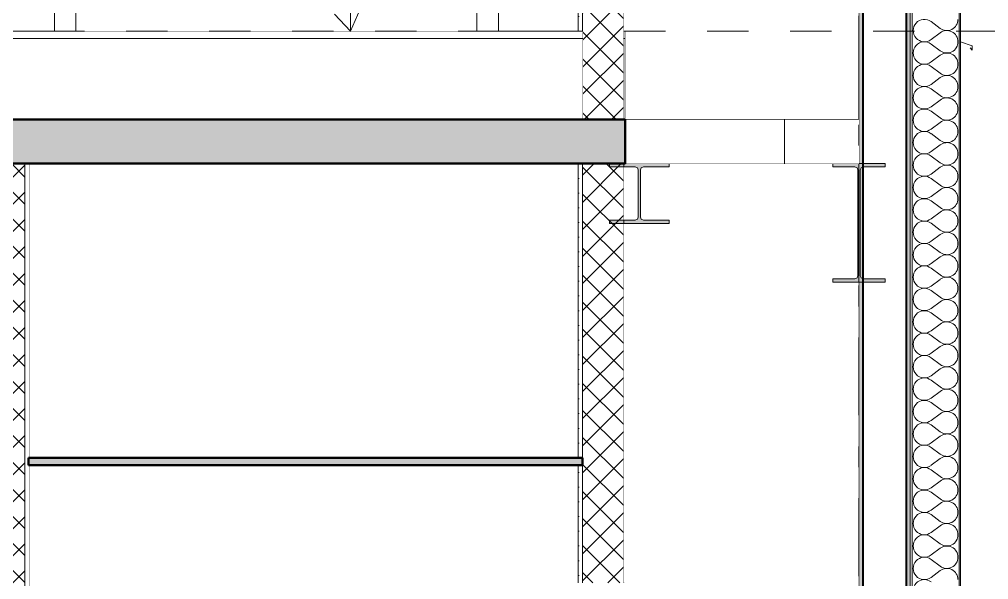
# Model space of a CAD drawing. Header units: millimetres. Extents: x -48147 to 1414029, y -496296 to 18123.
# Drawn here: x 1402847 to 1406143, y -480551 to -478646 of the extents above; entities that cross this region are included whole.
import ezdxf
from ezdxf.enums import TextEntityAlignment as Align

# ---------------------------------------------------------------- set-up
doc = ezdxf.new("R2010")
doc.units = ezdxf.units.MM
doc.header["$MEASUREMENT"] = 0
for name, pattern in [('Dashed', [2822.222233, 1411.111116, -1411.111116]), ('Double Dashed', [546.805537, 264.583325, -105.833328, 70.555556, -105.833328]), ('Wipeout_Contour', [1000, 0, -1000])]:
    doc.linetypes.add(name, pattern=pattern)
for name, color, linetype, lineweight, true_color in [('0_Pen_No__105', 7, 'Continuous', 15, 0xa6a6a6), ('A-230-M_FLOOR.IFC Import_Pen_No__109', 7, 'Continuous', 15, 0xa6a6a6), ('A-230-M_FLOOR.IFC Import_Pen_No__29', 7, 'Continuous', 50, 0x2a2a2a), ('New_A-15-MG_Structural_Grid_Phase_2_Pen_No__222', 7, 'Continuous', 13, 0x65af33), ('New_A-20-M_Ceiling_Pen_No__107', 7, 'Continuous', 15, 0xa6a6a6), ('New_A-20-M_Ceiling_Pen_No__29', 7, 'Continuous', 50, 0x2a2a2a), ('New_A-20-M_Floor_Slab_Pen_No__149', 7, 'Continuous', 0, 0x2a2a2a), ('New_A-25-M_Wall_Ext_Pen_No__107', 7, 'Continuous', 15, 0xa6a6a6), ('New_A-25-M_Wall_Int_Pen_No__107', 7, 'Continuous', 15, 0xa6a6a6), ('New_ArchiCAD Doors_Pen_No__63', 7, 'Continuous', 20, 0x606060), ('New_ArchiCAD Windows_Pen_No__63', 7, 'Continuous', 20, 0x606060)]:
    doc.layers.add(name, color=color, linetype=linetype, lineweight=lineweight, true_color=true_color)
for name, color, linetype in [('A-230-M_FLOOR.IFC Import', 7, 'Continuous'), ('A-25-M_Wall_Int', 7, 'Continuous'), ('New_A-15-MG_Structural_Grid_Phase_2', 7, 'Continuous'), ('New_A-20-M_Ceiling', 7, 'Continuous'), ('New_A-20-M_Floor_Slab', 7, 'Continuous'), ('New_A-25-M_Wall_Ext', 7, 'Continuous'), ('New_A-25-M_Wall_Int', 7, 'Continuous'), ('New_ArchiCAD Doors', 7, 'Continuous'), ('New_ArchiCAD Windows', 7, 'Continuous'), ('S-280-M_STRUCT_FRAME.IFC Import', 7, 'Continuous')]:
    doc.layers.add(name, color=color, linetype=linetype)
for name, color, linetype, lineweight in [('A-230-M_FLOOR.IFC Import_Pen_No__89', 8, 'Continuous', 20), ('A-25-M_Wall_Int_Pen_No__87', 8, 'Continuous', 20), ('New_A-20-M_Ceiling_Pen_No__89', 8, 'Continuous', 20), ('New_A-20-M_Floor_Slab_Pen_No__4', 7, 'Continuous', 20), ('New_A-25-M_Wall_Ext_Pen_No__1', 7, 'Continuous', 13), ('New_A-25-M_Wall_Int_Pen_No__1', 7, 'Continuous', 13), ('New_A-25-M_Wall_Int_Pen_No__87', 8, 'Continuous', 20), ('S-280-M_STRUCT_FRAME.IFC Import_Pen_No__1', 7, 'Continuous', 13), ('S-280-M_STRUCT_FRAME.IFC Import_Pen_No__160', 5, 'Continuous', 200)]:
    doc.layers.add(name, color=color, linetype=linetype, lineweight=lineweight)
doc.styles.add('GENERATED_STYLE_2', font='')
doc.styles.get('GENERATED_STYLE_2').set_extended_font_data('Swis721 BT')
pattern_1 = [(270, (1372879, -490836.73), (86.60254, 0), [0, -50]), (270, (1372922.3, -490861.73), (86.60254, 0), [0, -50])]
pattern_2 = [(45, (1372878.996, -490836.73), (-45.96194, 45.96194), []), (135, (1372878.996, -490836.73), (45.96194, 45.96194), [])]
pattern_3 = [(270, (1372879, -490836.73), (86.60254, 0), [0, -50]), (270, (1372922.3, -490861.73), (86.60254, 0), [0, -50])]

# ---------------------------------------------------------------- blocks, each defined once
blk = doc.blocks.new('*X22', base_point=(1372879, -490836.7))
at = {"layer": 'New_A-25-M_Wall_Ext_Pen_No__107', "linetype": 'Continuous'}
for p, q in [((1405947.7, -478653.9), (1405978.1, -478676.7)), ((1405947.7, -478714.8), (1405978.1, -478692)), ((1405947.7, -478730.1), (1405978.1, -478752.9)), ((1405947.7, -478791), (1405978.1, -478768.2)), ((1405947.7, -478806.3), (1405978.1, -478829.1)), ((1405947.7, -478867.2), (1405978.1, -478844.4)), ((1405947.7, -478882.4), (1405978.1, -478905.3)), ((1405947.7, -478943.4), (1405978.1, -478920.5)), ((1405947.7, -478958.6), (1405978.1, -478981.5)), ((1405947.7, -479019.6), (1405978.1, -478996.7)), ((1405947.7, -479034.8), (1405978.1, -479057.7)), ((1405947.7, -479095.8), (1405978.1, -479072.9)), ((1405947.7, -479111), (1405978.1, -479133.9)), ((1405947.7, -479172), (1405978.1, -479149.1)), ((1405947.7, -479187.2), (1405978.1, -479210.1)), ((1405947.7, -479248.2), (1405978.1, -479225.3)), ((1405947.7, -479263.4), (1405978.1, -479286.3)), ((1405947.7, -479324.4), (1405978.1, -479301.5)), ((1405947.7, -479339.6), (1405978.1, -479362.4)), ((1405947.7, -479400.5), (1405978.1, -479377.7)), ((1405947.7, -479415.8), (1405978.1, -479438.6)), ((1405947.7, -479476.7), (1405978.1, -479453.9)), ((1405947.7, -479492), (1405978.1, -479514.8)), ((1405947.7, -479552.9), (1405978.1, -479530.1)), ((1405947.7, -479568.2), (1405978.1, -479591)), ((1405947.7, -479629.1), (1405978.1, -479606.3)), ((1405947.7, -479644.4), (1405978.1, -479667.2)), ((1405947.7, -479705.3), (1405978.1, -479682.4)), ((1405947.7, -479720.5), (1405978.1, -479743.4)), ((1405947.7, -479781.5), (1405978.1, -479758.6)), ((1405947.7, -479796.7), (1405978.1, -479819.6)), ((1405947.7, -479857.7), (1405978.1, -479834.8)), ((1405947.7, -479872.9), (1405978.1, -479895.8)), ((1405947.7, -479933.9), (1405978.1, -479911)), ((1405947.7, -479949.1), (1405978.1, -479972)), ((1405947.7, -480010.1), (1405978.1, -479987.2)), ((1405947.7, -480025.3), (1405978.1, -480048.2)), ((1405947.7, -480086.3), (1405978.1, -480063.4)), ((1405947.7, -480101.5), (1405978.1, -480124.4)), ((1405947.7, -480162.4), (1405978.1, -480139.6)), ((1405947.7, -480177.7), (1405978.1, -480200.5)), ((1405947.7, -480238.6), (1405978.1, -480215.8)), ((1405947.7, -480253.9), (1405978.1, -480276.7)), ((1405947.7, -480314.8), (1405978.1, -480292)), ((1405947.7, -480330.1), (1405978.1, -480352.9)), ((1405947.7, -480391), (1405978.1, -480368.2)), ((1405947.7, -480406.3), (1405978.1, -480429.1)), ((1405947.7, -480467.2), (1405978.1, -480444.4)), ((1405947.7, -480482.4), (1405978.1, -480505.3)), ((1405947.7, -480543.4), (1405978.1, -480520.5))]:
    blk.add_line(p, q, dxfattribs=at)
for centre, start, end in [((1405924.8, -478684.4), 53.1301, 306.8699), ((1406001, -478646.3), 233.1301, 0), ((1406001, -478722.4), 0, 126.8699), ((1405924.8, -478760.5), 53.1301, 306.8699), ((1406001, -478722.4), 233.1301, 0), ((1406001, -478798.6), 0, 126.8699), ((1405924.8, -478836.7), 53.1301, 306.8699), ((1406001, -478798.6), 233.1301, 0), ((1406001, -478874.8), 0, 126.8699), ((1405924.8, -478912.9), 53.1301, 306.8699), ((1406001, -478874.8), 233.1301, 0), ((1406001, -478951), 0, 126.8699), ((1405924.8, -478989.1), 53.1301, 306.8699), ((1406001, -478951), 233.1301, 0), ((1406001, -479027.2), 0, 126.8699), ((1405924.8, -479065.3), 53.1301, 306.8699), ((1406001, -479027.2), 233.1301, 0), ((1406001, -479103.4), 0, 126.8699), ((1405924.8, -479141.5), 53.1301, 306.8699), ((1406001, -479103.4), 233.1301, 0), ((1406001, -479179.6), 0, 126.8699), ((1405924.8, -479217.7), 53.1301, 306.8699), ((1406001, -479179.6), 233.1301, 0), ((1406001, -479255.8), 0, 126.8699), ((1405924.8, -479293.9), 53.1301, 306.8699), ((1406001, -479255.8), 233.1301, 0), ((1406001, -479332), 0, 126.8699), ((1405924.8, -479370.1), 53.1301, 306.8699), ((1406001, -479332), 233.1301, 0), ((1406001, -479408.2), 0, 126.8699), ((1405924.8, -479446.3), 53.1301, 306.8699), ((1406001, -479408.2), 233.1301, 0), ((1406001, -479484.4), 0, 126.8699), ((1405924.8, -479522.4), 53.1301, 306.8699), ((1406001, -479484.4), 233.1301, 0), ((1406001, -479560.5), 0, 126.8699), ((1405924.8, -479598.6), 53.1301, 306.8699), ((1406001, -479560.5), 233.1301, 0), ((1406001, -479636.7), 0, 126.8699), ((1405924.8, -479674.8), 53.1301, 306.8699), ((1406001, -479636.7), 233.1301, 0), ((1406001, -479712.9), 0, 126.8699), ((1405924.8, -479751), 53.1301, 306.8699), ((1406001, -479712.9), 233.1301, 0), ((1406001, -479789.1), 0, 126.8699), ((1405924.8, -479827.2), 53.1301, 306.8699), ((1406001, -479789.1), 233.1301, 0), ((1406001, -479865.3), 0, 126.8699), ((1405924.8, -479903.4), 53.1301, 306.8699), ((1406001, -479865.3), 233.1301, 0), ((1406001, -479941.5), 0, 126.8699), ((1405924.8, -479979.6), 53.1301, 306.8699), ((1406001, -479941.5), 233.1301, 0), ((1406001, -480017.7), 0, 126.8699), ((1405924.8, -480055.8), 53.1301, 306.8699), ((1406001, -480017.7), 233.1301, 0), ((1406001, -480093.9), 0, 126.8699), ((1405924.8, -480132), 53.1301, 306.8699), ((1406001, -480093.9), 233.1301, 0), ((1406001, -480170.1), 0, 126.8699), ((1405924.8, -480208.2), 53.1301, 306.8699), ((1406001, -480170.1), 233.1301, 0), ((1406001, -480246.3), 0, 126.8699), ((1405924.8, -480284.4), 53.1301, 306.8699), ((1406001, -480246.3), 233.1301, 0), ((1406001, -480322.4), 0, 126.8699), ((1405924.8, -480360.5), 53.1301, 306.8699), ((1406001, -480322.4), 233.1301, 0), ((1406001, -480398.6), 0, 126.8699), ((1405924.8, -480436.7), 53.1301, 306.8699), ((1406001, -480398.6), 233.1301, 0), ((1406001, -480474.8), 0, 126.8699), ((1405924.8, -480512.9), 53.1301, 306.8699), ((1406001, -480474.8), 233.1301, 0), ((1406001, -480551), 0, 126.8699), ((1405924.8, -480589.1), 53.1301, 306.8699)]:
    blk.add_arc(centre, 38.1, start, end, dxfattribs=at)
blk = doc.blocks.new('Section Elem_2_2', base_point=(1372879, -490836.7))
at = {"color": 254, "linetype": 'Wipeout_Contour', "lineweight": 0, "ltscale": 5945721.859562462}
blk.add_wipeout([(1406047.4, -490836.7), (1406047.4, -473413.6), (1406042.9, -473413.6), (1406042.9, -490836.7)], dxfattribs=at).dxf.layer = 'New_A-25-M_Wall_Ext'
at = {"layer": 'New_A-25-M_Wall_Ext_Pen_No__107', "linetype": 'Continuous'}
h = blk.add_hatch(dxfattribs=at)
h.set_pattern_fill('Plaster_0002', color=256, style=0, pattern_type=2)
h.set_pattern_definition([(0, (1372879, -490836.73), (0, 86.60254), [0, -50]), (0, (1372904, -490793.43), (0, 86.60254), [0, -50])])
h.paths.add_polyline_path([(1406047.4, -490836.7), (1406047.4, -473413.6), (1406042.9, -473413.6), (1406042.9, -490836.7)])
at = {"color": 254, "linetype": 'Wipeout_Contour', "lineweight": 0, "ltscale": 5945410.652466604}
blk.add_wipeout([(1406042.9, -473413.6), (1405882.9, -473413.6), (1405882.9, -490836.7), (1406042.9, -490836.7)], dxfattribs=at).dxf.layer = 'New_A-25-M_Wall_Ext'
at = {"layer": 'New_A-25-M_Wall_Ext_Pen_No__1', "linetype": 'Continuous'}
for p, q in [((1406042.9, -473413.6), (1406042.9, -490836.7)), ((1406047.4, -473413.6), (1406047.4, -490836.7))]:
    blk.add_line(p, q, dxfattribs=at)
at = {"layer": 'New_A-25-M_Wall_Ext'}
blk.add_blockref('*X22', (1372879, -490836.7), dxfattribs=at)
at = {"color": 254, "linetype": 'Wipeout_Contour', "lineweight": 0, "ltscale": 5945096.607675294}
blk.add_wipeout([(1405882.9, -473413.6), (1405876.9, -473413.6), (1405876.9, -490836.7), (1405882.9, -490836.7)], dxfattribs=at).dxf.layer = 'New_A-25-M_Wall_Ext'
at = {"layer": 'New_A-25-M_Wall_Ext_Pen_No__107', "linetype": 'Continuous', "lineweight": 0, "true_color": 0x535353}
blk.add_hatch(color=251, dxfattribs=at).paths.add_polyline_path([(1405864.9, -473413.6), (1405861.9, -473413.6), (1405861.9, -490836.7), (1405864.9, -490836.7)])
at = {"layer": 'New_A-25-M_Wall_Ext_Pen_No__107', "linetype": 'Continuous'}
blk.add_hatch(color=256, dxfattribs=at).paths.add_polyline_path([(1405876.9, -473413.6), (1405864.9, -473413.6), (1405864.9, -490836.7), (1405876.9, -490836.7)])
at = {"layer": 'New_A-25-M_Wall_Ext_Pen_No__1', "linetype": 'Continuous'}
blk.add_line((1405882.9, -473413.6), (1405882.9, -490836.7), dxfattribs=at)
at = {"color": 254, "linetype": 'Wipeout_Contour', "lineweight": 0, "ltscale": 5944756.081160875}
blk.add_wipeout([(1405861.9, -473413.6), (1405717.9, -473413.6), (1405717.9, -490836.7), (1405861.9, -490836.7)], dxfattribs=at).dxf.layer = 'New_A-25-M_Wall_Ext'
at = {"layer": 'New_A-25-M_Wall_Ext_Pen_No__107', "linetype": 'Continuous'}
blk.add_hatch(color=256, dxfattribs=at).paths.add_polyline_path([(1405714.9, -473413.6), (1405702.4, -473413.6), (1405702.4, -490836.7), (1405714.9, -490836.7)])
at = {"layer": 'New_A-25-M_Wall_Ext_Pen_No__107', "linetype": 'Continuous', "lineweight": 0, "true_color": 0x535353}
blk.add_hatch(color=251, dxfattribs=at).paths.add_polyline_path([(1405717.9, -473413.6), (1405714.9, -473413.6), (1405714.9, -490836.7), (1405717.9, -490836.7)])
at = {"layer": 'New_A-25-M_Wall_Ext_Pen_No__1', "linetype": 'Continuous'}
for p, q in [((1405714.9, -473413.6), (1405714.9, -490836.7)), ((1405717.9, -473413.6), (1405717.9, -490836.7)), ((1405861.9, -473413.6), (1405861.9, -490836.7)), ((1405864.9, -473413.6), (1405864.9, -490836.7)), ((1405876.9, -473413.6), (1405876.9, -490836.7)), ((1405702.4, -474813.6), (1405702.4, -490836.7))]:
    blk.add_line(p, q, dxfattribs=at)
blk = doc.blocks.new('Section Elem_149_2', base_point=(1372879, -490836.7))
at = {"layer": 'New_ArchiCAD Windows_Pen_No__63', "linetype": 'Continuous'}
for p, q in [((1406047.4, -478722.7), (1406087.4, -478736.4)), ((1406087.4, -478750.4), (1406080.4, -478743.4)), ((1406087.4, -478736.4), (1406087.4, -478750.4))]:
    blk.add_line(p, q, dxfattribs=at)
blk = doc.blocks.new('Section Elem_156_2', base_point=(1372879, -490836.7))
at = {"color": 254, "linetype": 'Wipeout_Contour', "lineweight": 0, "ltscale": 19279952.74538807}
blk.add_wipeout([(1402711.3, -476111.7), (1402711.3, -478686.7), (1402966.3, -478686.7), (1402966.3, -476586.7), (1404476.3, -476586.7), (1404476.3, -478686.7), (1404747.6, -478686.7), (1404747.6, -478611.7), (1404731.6, -478611.7), (1404731.6, -476577.7), (1404731.6, -476511.7), (1404747.6, -476511.7), (1404747.6, -476111.7)], dxfattribs=at).dxf.layer = 'New_A-25-M_Wall_Int'
blk = doc.blocks.new('Section Elem_157_2', base_point=(1372879, -490836.7))
at = {"color": 254, "linetype": 'Wipeout_Contour', "lineweight": 0, "ltscale": 5936250.475007186}
blk.add_wipeout([(1404762.6, -478611.7), (1404747.6, -478611.7), (1404747.6, -478686.7), (1404762.6, -478686.7)], dxfattribs=at).dxf.layer = 'New_A-25-M_Wall_Int'
at = {"layer": 'New_A-25-M_Wall_Int_Pen_No__107', "linetype": 'Continuous'}
h = blk.add_hatch(dxfattribs=at)
h.set_pattern_fill('Plaster_0002', color=256, style=0, pattern_type=2)
h.set_pattern_definition(pattern_1)
h.paths.add_polyline_path([(1404762.6, -478611.7), (1404747.6, -478611.7), (1404747.6, -478686.7), (1404762.6, -478686.7)])
at = {"color": 254, "linetype": 'Wipeout_Contour', "lineweight": 0, "ltscale": 7420819.673679343}
blk.add_wipeout([(1404902.6, -478611.7), (1404762.6, -478611.7), (1404762.6, -478686.7), (1404762.6, -478986.7), (1404902.6, -478986.7)], dxfattribs=at).dxf.layer = 'New_A-25-M_Wall_Int'
at = {"layer": 'New_A-25-M_Wall_Int_Pen_No__107', "linetype": 'Continuous'}
h = blk.add_hatch(dxfattribs=at)
h.set_pattern_fill('Concrete_Block_0002', color=256, style=0, pattern_type=2)
h.set_pattern_definition(pattern_2)
h.paths.add_polyline_path([(1404902.6, -478611.7), (1404762.6, -478611.7), (1404762.6, -478686.7), (1404762.6, -478986.7), (1404902.6, -478986.7)])
at = {"layer": 'New_A-25-M_Wall_Int_Pen_No__1', "linetype": 'Continuous'}
for p, q in [((1404747.6, -478611.7), (1404747.6, -478686.7)), ((1404902.6, -478611.7), (1404902.6, -478686.7))]:
    blk.add_line(p, q, dxfattribs=at)
at = {"layer": 'New_A-25-M_Wall_Int_Pen_No__1', "linetype": 'Continuous', "flags": 128}
for points in [[(1404762.6, -478611.7), (1404762.6, -478686.7), (1404762.6, -478711.7), (1404762.6, -478986.7)], [(1404902.6, -478686.7), (1404902.6, -478711.7), (1404902.6, -478986.7)]]:
    blk.add_lwpolyline(points, dxfattribs=at)
blk = doc.blocks.new('Section Elem_164_2', base_point=(1372879, -490836.7))
at = {"color": 254, "linetype": 'Wipeout_Contour', "lineweight": 0, "ltscale": 11863182.35997873}
blk.add_wipeout([(1402866.3, -482736.7), (1402881.3, -482736.7), (1402881.3, -480161.7), (1402878.3, -480161.7), (1402878.3, -480136.7), (1402881.3, -480136.7), (1402881.3, -479136.7), (1402866.3, -479136.7)], dxfattribs=at).dxf.layer = 'New_A-25-M_Wall_Int'
at = {"layer": 'New_A-25-M_Wall_Int_Pen_No__107', "linetype": 'Continuous'}
h = blk.add_hatch(dxfattribs=at)
h.set_pattern_fill('Plaster_0002', color=256, style=0, pattern_type=2)
h.set_pattern_definition(pattern_1)
h.paths.add_polyline_path([(1402866.3, -482736.7), (1402881.3, -482736.7), (1402881.3, -480161.7), (1402878.3, -480161.7), (1402878.3, -480136.7), (1402881.3, -480136.7), (1402881.3, -479136.7), (1402866.3, -479136.7)])
at = {"color": 254, "linetype": 'Wipeout_Contour', "lineweight": 0, "ltscale": 11864043.42932498}
blk.add_wipeout([(1402866.3, -483036.7), (1402866.3, -482736.7), (1402866.3, -479136.7), (1402726.3, -479136.7), (1402726.3, -479711.7), (1402726.3, -479736.7), (1402726.3, -482736.7), (1402726.3, -483036.7)], dxfattribs=at).dxf.layer = 'New_A-25-M_Wall_Int'
at = {"layer": 'New_A-25-M_Wall_Int_Pen_No__107', "linetype": 'Continuous'}
h = blk.add_hatch(dxfattribs=at)
h.set_pattern_fill('Concrete_Block_0002', color=256, style=0, pattern_type=2)
h.set_pattern_definition(pattern_2)
h.paths.add_polyline_path([(1402866.3, -483036.7), (1402866.3, -482736.7), (1402866.3, -479136.7), (1402726.3, -479136.7), (1402726.3, -479711.7), (1402726.3, -479736.7), (1402726.3, -482736.7), (1402726.3, -483036.7)])
at = {"layer": 'New_A-25-M_Wall_Int_Pen_No__1', "linetype": 'Continuous'}
for p, q in [((1402881.3, -479136.7), (1402881.3, -480136.7)), ((1402881.3, -480161.7), (1402881.3, -482736.7))]:
    blk.add_line(p, q, dxfattribs=at)
at = {"layer": 'New_A-25-M_Wall_Int_Pen_No__1', "linetype": 'Continuous', "flags": 128}
blk.add_lwpolyline([(1402866.3, -479136.7), (1402866.3, -482736.7), (1402866.3, -482761.7), (1402866.3, -483036.7)], dxfattribs=at)
blk = doc.blocks.new('Section Elem_165_2', base_point=(1372879, -490836.7))
at = {"color": 254, "linetype": 'Wipeout_Contour', "lineweight": 0, "ltscale": 5933965.527750496}
blk.add_wipeout([(1402881.3, -479136.7), (1402881.3, -480136.7), (1404747.6, -480136.7), (1404747.6, -479136.7)], dxfattribs=at).dxf.layer = 'New_A-25-M_Wall_Int'
at = {"color": 254, "linetype": 'Wipeout_Contour', "lineweight": 0, "ltscale": 17812558.24027377}
blk.add_wipeout([(1402881.3, -482736.7), (1402952.7, -482736.7), (1402952.7, -480636.7), (1404462.7, -480636.7), (1404462.7, -482736.7), (1404747.6, -482736.7), (1404747.6, -482661.7), (1404731.6, -482661.7), (1404731.6, -480561.7), (1404747.6, -480561.7), (1404747.6, -480161.7), (1402881.3, -480161.7)], dxfattribs=at).dxf.layer = 'New_A-25-M_Wall_Int'
blk = doc.blocks.new('Section Elem_166_2', base_point=(1372879, -490836.7))
at = {"color": 254, "linetype": 'Wipeout_Contour', "lineweight": 0, "ltscale": 5937525.910023031}
blk.add_wipeout([(1404762.6, -479136.7), (1404747.6, -479136.7), (1404747.6, -480136.7), (1404762.6, -480136.7)], dxfattribs=at).dxf.layer = 'New_A-25-M_Wall_Int'
at = {"color": 254, "linetype": 'Wipeout_Contour', "lineweight": 0, "ltscale": 5938463.345301524}
blk.add_wipeout([(1404762.6, -480161.7), (1404747.6, -480161.7), (1404747.6, -480561.7), (1404762.6, -480561.7)], dxfattribs=at).dxf.layer = 'New_A-25-M_Wall_Int'
at = {"layer": 'New_A-25-M_Wall_Int_Pen_No__107', "linetype": 'Continuous'}
h = blk.add_hatch(dxfattribs=at)
h.set_pattern_fill('Plaster_0002', color=256, style=0, pattern_type=2)
h.set_pattern_definition(pattern_3)
h.paths.add_polyline_path([(1404762.6, -479136.7), (1404747.6, -479136.7), (1404747.6, -480136.7), (1404762.6, -480136.7)])
h = blk.add_hatch(dxfattribs=at)
h.set_pattern_fill('Plaster_0002', color=256, style=0, pattern_type=2)
h.set_pattern_definition(pattern_3)
h.paths.add_polyline_path([(1404762.6, -480161.7), (1404747.6, -480161.7), (1404747.6, -480561.7), (1404762.6, -480561.7)])
at = {"color": 254, "linetype": 'Wipeout_Contour', "lineweight": 0, "ltscale": 8907203.727460092}
blk.add_wipeout([(1404902.6, -480561.7), (1404902.6, -479136.7), (1404762.6, -479136.7), (1404762.6, -480136.7), (1404762.6, -480161.7), (1404762.6, -480561.7)], dxfattribs=at).dxf.layer = 'New_A-25-M_Wall_Int'
at = {"layer": 'New_A-25-M_Wall_Int_Pen_No__107', "linetype": 'Continuous'}
h = blk.add_hatch(dxfattribs=at)
h.set_pattern_fill('Concrete_Block_0002', color=256, style=0, pattern_type=2)
h.set_pattern_definition(pattern_2)
h.paths.add_polyline_path([(1404902.6, -480561.7), (1404902.6, -479136.7), (1404762.6, -479136.7), (1404762.6, -480136.7), (1404762.6, -480161.7), (1404762.6, -480561.7)])
at = {"layer": 'New_A-25-M_Wall_Int_Pen_No__1', "linetype": 'Continuous'}
for p, q in [((1404747.6, -479136.7), (1404747.6, -480136.7)), ((1404762.6, -479136.7), (1404762.6, -480136.7)), ((1404902.6, -479136.7), (1404902.6, -480561.7)), ((1404747.6, -480161.7), (1404747.6, -480561.7)), ((1404762.6, -480161.7), (1404762.6, -480561.7))]:
    blk.add_line(p, q, dxfattribs=at)
blk = doc.blocks.new('Section Elem_171_2', base_point=(1372879, -490836.7))
at = {"color": 254, "linetype": 'Wipeout_Contour', "lineweight": 0, "ltscale": 5852792.500182126}
blk.add_wipeout([(1360553.7, -478686.7), (1360553.7, -478711.7), (1404762.6, -478711.7), (1404762.6, -478686.7)], dxfattribs=at).dxf.layer = 'New_A-20-M_Floor_Slab'
at = {"color": 254, "linetype": 'Wipeout_Contour', "lineweight": 0, "ltscale": 5936883.047333453}
blk.add_wipeout([(1404902.6, -478686.7), (1404902.6, -478711.7), (1404907.6, -478711.7), (1404907.6, -478686.7)], dxfattribs=at).dxf.layer = 'New_A-20-M_Floor_Slab'
at = {"color": 254, "linetype": 'Wipeout_Contour', "lineweight": 0, "ltscale": 5940077.681499446}
blk.add_wipeout([(1405702.4, -478686.7), (1405701.6, -478686.7), (1405701.6, -478986.7), (1405702.4, -478986.7)], dxfattribs=at).dxf.layer = 'New_A-20-M_Floor_Slab'
at = {"layer": 'New_A-20-M_Floor_Slab_Pen_No__4', "linetype": 'Continuous'}
for p, q in [((1404747.6, -478686.7), (1401036.8, -478686.7)), ((1404762.6, -478686.7), (1404747.6, -478686.7)), ((1404907.6, -478686.7), (1404902.6, -478686.7))]:
    blk.add_line(p, q, dxfattribs=at)
at = {"color": 254, "linetype": 'Wipeout_Contour', "lineweight": 0, "ltscale": 5852988.886324035}
blk.add_wipeout([(1360553.7, -478711.7), (1360553.7, -478986.7), (1404762.6, -478986.7), (1404762.6, -478711.7)], dxfattribs=at).dxf.layer = 'New_A-20-M_Floor_Slab'
at = {"color": 254, "linetype": 'Wipeout_Contour', "lineweight": 0, "ltscale": 5937076.612560855}
blk.add_wipeout([(1404902.6, -478711.7), (1404902.6, -478986.7), (1404907.6, -478986.7), (1404907.6, -478711.7)], dxfattribs=at).dxf.layer = 'New_A-20-M_Floor_Slab'
at = {"layer": 'New_A-20-M_Floor_Slab_Pen_No__149', "linetype": 'Continuous', "flags": 128}
blk.add_lwpolyline([(1404907.6, -478686.7), (1404907.6, -478711.7), (1404907.6, -478986.7)], dxfattribs=at)
at = {"layer": 'New_A-20-M_Floor_Slab_Pen_No__4', "linetype": 'Continuous'}
for p, q in [((1404762.6, -478711.7), (1360553.7, -478711.7)), ((1404907.6, -478711.7), (1404902.6, -478711.7)), ((1404907.6, -478986.7), (1404907.6, -478986.7))]:
    blk.add_line(p, q, dxfattribs=at)
blk = doc.blocks.new('Section Elem_184_2', base_point=(1372879, -490836.7))
at = {"color": 254, "linetype": 'Wipeout_Contour', "lineweight": 0, "ltscale": 5928358.29942339}
blk.add_wipeout([(1403039.3, -478686.7), (1403039.3, -476659.7), (1402966.3, -476659.7), (1402966.3, -478686.7)], dxfattribs=at).dxf.layer = 'New_ArchiCAD Doors'
at = {"color": 254, "linetype": 'Wipeout_Contour', "lineweight": 0, "ltscale": 5933799.866014088}
blk.add_wipeout([(1404476.3, -476659.7), (1404403.3, -476659.7), (1404403.3, -478686.7), (1404476.3, -478686.7)], dxfattribs=at).dxf.layer = 'New_ArchiCAD Doors'
at = {"layer": 'New_ArchiCAD Doors_Pen_No__63', "linetype": 'Continuous'}
for p, q in [((1402966.3, -476659.7), (1402966.3, -478686.7)), ((1404476.3, -478686.7), (1404476.3, -476659.7))]:
    blk.add_line(p, q, dxfattribs=at)
at = {"color": 254, "linetype": 'Wipeout_Contour', "lineweight": 0, "ltscale": 8897483.355877688}
blk.add_wipeout([(1403733.3, -478386.7), (1403039.3, -478386.7), (1403039.3, -478686.7), (1403973.3, -478686.7), (1403973.3, -478386.7), (1403823.3, -478386.7)], dxfattribs=at).dxf.layer = 'New_ArchiCAD Doors'
at = {"layer": 'New_ArchiCAD Doors_Pen_No__63', "linetype": 'Continuous'}
blk.add_line((1403039.3, -478686.7), (1403039.3, -476659.7), dxfattribs=at)
at = {"color": 254, "linetype": 'Wipeout_Contour', "lineweight": 0, "ltscale": 5932847.455114957}
blk.add_wipeout([(1403973.3, -476659.7), (1403973.3, -478686.7), (1404403.3, -478686.7), (1404403.3, -476659.7)], dxfattribs=at).dxf.layer = 'New_ArchiCAD Doors'
at = {"layer": 'New_ArchiCAD Doors_Pen_No__63', "linetype": 'Continuous'}
for p, q in [((1403973.3, -478686.7), (1403973.3, -476659.7)), ((1404403.3, -476659.7), (1404403.3, -478686.7)), ((1403973.3, -478686.7), (1404005.3, -478613.4)), ((1403973.3, -478686.7), (1403918.8, -478628.2))]:
    blk.add_line(p, q, dxfattribs=at)
blk = doc.blocks.new('Section Elem_212_2', base_point=(1372879, -490836.7))
at = {"layer": 'New_A-20-M_Ceiling_Pen_No__107', "linetype": 'Continuous'}
blk.add_hatch(color=256, dxfattribs=at).paths.add_polyline_path([(1404762.6, -480136.7), (1402878.3, -480136.7), (1402878.3, -480161.7), (1404762.6, -480161.7)])
at = {"layer": 'New_A-20-M_Ceiling_Pen_No__29', "linetype": 'Continuous'}
for p, q in [((1402878.3, -480136.7), (1402878.3, -480161.7)), ((1402881.3, -480136.7), (1402878.3, -480136.7)), ((1402881.3, -480161.7), (1402878.3, -480161.7)), ((1404747.6, -480136.7), (1402881.3, -480136.7)), ((1404747.6, -480161.7), (1402881.3, -480161.7)), ((1404762.6, -480136.7), (1404747.6, -480136.7)), ((1404762.6, -480161.7), (1404747.6, -480161.7)), ((1404762.6, -480136.7), (1404762.6, -480161.7))]:
    blk.add_line(p, q, dxfattribs=at)
blk = doc.blocks.new('Section Elem_385_2', base_point=(1372879, -490836.7))
at = {"color": 254, "linetype": 'Wipeout_Contour', "lineweight": 0, "ltscale": 5941255.582369319}
blk.add_wipeout([(1405701.6, -479761.7), (1405702.4, -479761.7), (1405702.4, -479736.7), (1405701.6, -479736.7)], dxfattribs=at).dxf.layer = 'New_A-20-M_Ceiling'
at = {"layer": 'New_A-20-M_Ceiling_Pen_No__89', "linetype": 'Continuous'}
for p, q in [((1405701.6, -479736.7), (1405702.4, -479736.7)), ((1405701.6, -479761.7), (1405702.4, -479761.7))]:
    blk.add_line(p, q, dxfattribs=at)
blk = doc.blocks.new('Section Elem_399_2', base_point=(1372879, -490836.7))
at = {"color": 254, "linetype": 'Wipeout_Contour', "lineweight": 0, "ltscale": 11875392.89251912}
blk.add_wipeout([(1404902.6, -479328.9), (1404941.8, -479328.9), (1404949, -479325.9), (1404952, -479318.7), (1404952, -479157.9), (1404949, -479150.7), (1404941.8, -479147.7), (1404902.6, -479147.7)], dxfattribs=at).dxf.layer = 'A-25-M_Wall_Int'
at = {"color": 254, "linetype": 'Wipeout_Contour', "lineweight": 0, "ltscale": 41578633.40284083}
blk.add_wipeout([(1404918.6, -482661.7), (1404902.6, -482661.7), (1404902.6, -483036.7), (1405701.6, -483036.7), (1405701.6, -479539.3), (1405613.7, -479539.3), (1405613.7, -479528.4), (1405688.5, -479528.4), (1405695.8, -479525.4), (1405698.7, -479518.2), (1405698.7, -479157.8), (1405695.8, -479150.6), (1405688.5, -479147.6), (1405613.7, -479147.6), (1405613.7, -479136.7), (1405057.4, -479136.7), (1405057.4, -479147.7), (1404969.4, -479147.7), (1404962.2, -479150.7), (1404959.2, -479157.9), (1404959.2, -479318.7), (1404962.2, -479325.9), (1404969.4, -479328.9), (1405057.4, -479328.9), (1405057.4, -479339.9), (1404902.6, -479339.9), (1404902.6, -480561.7), (1404918.6, -480561.7)], dxfattribs=at).dxf.layer = 'A-25-M_Wall_Int'
at = {"layer": 'A-25-M_Wall_Int_Pen_No__87', "linetype": 'Continuous'}
for p, q in [((1405057.4, -479136.7), (1405613.7, -479136.7)), ((1405701.6, -479539.3), (1405701.6, -482736.7))]:
    blk.add_line(p, q, dxfattribs=at)
blk = doc.blocks.new('Section Elem_401_2', base_point=(1372879, -490836.7))
at = {"color": 254, "linetype": 'Wipeout_Contour', "lineweight": 0, "ltscale": 47477591.05863643}
blk.add_wipeout([(1404902.6, -478611.7), (1404902.6, -478686.7), (1404907.6, -478686.7), (1404907.6, -478986.7), (1405701.6, -478986.7), (1405701.6, -475484.7), (1405631.7, -475484.7), (1405631.7, -475476.1), (1405689.2, -475476.1), (1405696.4, -475473.1), (1405699.4, -475465.9), (1405699.4, -475105.5), (1405696.4, -475098.3), (1405689.2, -475095.3), (1405631.7, -475095.3), (1405631.7, -475086.7), (1404991.2, -475086.7), (1405015.3, -475090.2), (1405037, -475100.1), (1405054.3, -475115.5), (1405065.3, -475135), (1405069.1, -475156.6), (1405065.3, -475178.2), (1405054.3, -475197.6), (1405037, -475213.1), (1405015.3, -475223), (1404991.2, -475226.4), (1404902.6, -475226.4), (1404902.6, -476511.7), (1404918.6, -476511.7), (1404918.6, -476577.7), (1404918.6, -478611.7)], dxfattribs=at).dxf.layer = 'New_A-25-M_Wall_Int'
at = {"layer": 'New_A-25-M_Wall_Int_Pen_No__87', "linetype": 'Continuous'}
for p in [(1405701.6, -475484.7), (1404907.6, -478986.7)]:
    blk.add_line(p, (1405701.6, -478986.7), dxfattribs=at)
blk = doc.blocks.new('Section Elem_424_2', base_point=(1372879, -490836.7))
at = {"color": 254, "linetype": 'Wipeout_Contour', "lineweight": 0, "ltscale": 5941111.940708052}
blk.add_wipeout([(1405701.6, -479539.3), (1405701.6, -479736.7), (1405702.4, -479736.7), (1405702.4, -479539.3)], dxfattribs=at).dxf.layer = 'A-25-M_Wall_Int'
at = {"color": 254, "linetype": 'Wipeout_Contour', "lineweight": 0, "ltscale": 5943198.932513877}
blk.add_wipeout([(1405701.6, -479761.7), (1405701.6, -482736.7), (1405702.4, -482736.7), (1405702.4, -479761.7)], dxfattribs=at).dxf.layer = 'A-25-M_Wall_Int'
blk = doc.blocks.new('Section Elem_427_2', base_point=(1372879, -490836.7))
at = {"color": 254, "linetype": 'Wipeout_Contour', "lineweight": 0, "ltscale": 5937971.551629395}
blk.add_wipeout([(1405701.6, -478686.7), (1405702.4, -478686.7), (1405702.4, -475711.7), (1405701.6, -475711.7)], dxfattribs=at).dxf.layer = 'New_A-25-M_Wall_Int'
at = {"layer": 'New_A-25-M_Wall_Int_Pen_No__87', "linetype": 'Continuous'}
blk.add_line((1405702.4, -478686.7), (1405701.6, -478686.7), dxfattribs=at)
blk = doc.blocks.new('Section Elem_530_2', base_point=(1372879, -490836.7))
at = {"layer": 'S-280-M_STRUCT_FRAME.IFC Import_Pen_No__160', "linetype": 'Continuous', "lineweight": 0, "true_color": 0x00007f}
blk.add_hatch(color=176, dxfattribs=at).paths.add_polyline_path([(1405613.7, -479539.3), (1405791.4, -479539.3), (1405791.4, -479528.4), (1405716.6, -479528.4), (1405709.4, -479525.4), (1405706.4, -479518.2), (1405706.4, -479157.8), (1405709.4, -479150.6), (1405716.6, -479147.6), (1405791.4, -479147.6), (1405791.4, -479136.7), (1405613.7, -479136.7), (1405613.7, -479147.6), (1405688.5, -479147.6), (1405695.8, -479150.6), (1405698.7, -479157.8), (1405698.7, -479518.2), (1405695.8, -479525.4), (1405688.5, -479528.4), (1405613.7, -479528.4)])
at = {"layer": 'S-280-M_STRUCT_FRAME.IFC Import_Pen_No__1', "linetype": 'Continuous'}
for p, q in [((1405613.7, -479136.7), (1405613.7, -479147.6)), ((1405791.4, -479136.7), (1405613.7, -479136.7)), ((1405791.4, -479136.7), (1405791.4, -479147.6)), ((1405613.7, -479528.4), (1405613.7, -479539.3)), ((1405791.4, -479539.3), (1405613.7, -479539.3)), ((1405791.4, -479528.4), (1405791.4, -479539.3))]:
    blk.add_line(p, q, dxfattribs=at)
at = {"layer": 'S-280-M_STRUCT_FRAME.IFC Import_Pen_No__1', "linetype": 'Continuous', "flags": 128}
for points in [[(1405695.8, -479150.6), (1405688.5, -479147.6), (1405613.7, -479147.6)], [(1405695.8, -479150.6), (1405698.7, -479157.8), (1405698.7, -479518.2), (1405695.8, -479525.4)], [(1405709.4, -479150.6), (1405706.4, -479157.8), (1405706.4, -479518.2), (1405709.4, -479525.4)], [(1405791.4, -479147.6), (1405716.6, -479147.6), (1405709.4, -479150.6)], [(1405695.8, -479525.4), (1405688.5, -479528.4), (1405613.7, -479528.4)], [(1405709.4, -479525.4), (1405716.6, -479528.4), (1405791.4, -479528.4)]]:
    blk.add_lwpolyline(points, dxfattribs=at)
blk = doc.blocks.new('Section Elem_545_2', base_point=(1372879, -490836.7))
at = {"layer": 'S-280-M_STRUCT_FRAME.IFC Import_Pen_No__160', "linetype": 'Continuous', "lineweight": 0, "true_color": 0x00007f}
blk.add_hatch(color=176, dxfattribs=at).paths.add_polyline_path([(1404853.8, -479339.9), (1405057.4, -479339.9), (1405057.4, -479328.9), (1404969.4, -479328.9), (1404962.2, -479325.9), (1404959.2, -479318.7), (1404959.2, -479157.9), (1404962.2, -479150.7), (1404969.4, -479147.7), (1405057.4, -479147.7), (1405057.4, -479136.7), (1404853.8, -479136.7), (1404853.8, -479147.7), (1404941.8, -479147.7), (1404949, -479150.7), (1404952, -479157.9), (1404952, -479318.7), (1404949, -479325.9), (1404941.8, -479328.9), (1404853.8, -479328.9)])
at = {"layer": 'S-280-M_STRUCT_FRAME.IFC Import_Pen_No__1', "linetype": 'Continuous'}
for p, q in [((1404853.8, -479136.7), (1404853.8, -479147.7)), ((1405057.4, -479136.7), (1404907.6, -479136.7)), ((1405057.4, -479136.7), (1405057.4, -479147.7)), ((1404853.8, -479328.9), (1404853.8, -479339.9)), ((1405057.4, -479339.9), (1404853.8, -479339.9)), ((1405057.4, -479328.9), (1405057.4, -479339.9))]:
    blk.add_line(p, q, dxfattribs=at)
at = {"layer": 'S-280-M_STRUCT_FRAME.IFC Import_Pen_No__1', "linetype": 'Continuous', "flags": 128}
for points in [[(1404949, -479150.7), (1404941.8, -479147.7), (1404853.8, -479147.7)], [(1404949, -479150.7), (1404952, -479157.9), (1404952, -479318.7), (1404949, -479325.9)], [(1404962.2, -479150.7), (1404959.2, -479157.9), (1404959.2, -479318.7), (1404962.2, -479325.9)], [(1405057.4, -479147.7), (1404969.4, -479147.7), (1404962.2, -479150.7)], [(1404949, -479325.9), (1404941.8, -479328.9), (1404853.8, -479328.9)], [(1404962.2, -479325.9), (1404969.4, -479328.9), (1405057.4, -479328.9)]]:
    blk.add_lwpolyline(points, dxfattribs=at)
blk = doc.blocks.new('Section Elem_734_2', base_point=(1372879, -490836.7))
at = {"color": 254, "linetype": 'Wipeout_Contour', "lineweight": 0, "ltscale": 5939890.941987263}
blk.add_wipeout([(1405449.6, -479136.7), (1405702.4, -479136.7), (1405702.4, -478986.7), (1405449.6, -478986.7)], dxfattribs=at).dxf.layer = 'A-230-M_FLOOR.IFC Import'
at = {"layer": 'A-230-M_FLOOR.IFC Import_Pen_No__89', "linetype": 'Continuous'}
blk.add_line((1405701.6, -478986.7), (1405702.4, -478986.7), dxfattribs=at)
at = {"color": 254, "linetype": 'Wipeout_Contour', "lineweight": 0, "ltscale": 5938386.313776599}
blk.add_wipeout([(1404907.6, -479136.7), (1405449.6, -479136.7), (1405449.6, -478986.7), (1404907.6, -478986.7)], dxfattribs=at).dxf.layer = 'A-230-M_FLOOR.IFC Import'
at = {"layer": 'A-230-M_FLOOR.IFC Import_Pen_No__89', "linetype": 'Continuous'}
blk.add_line((1405449.6, -479136.7), (1405449.6, -478986.7), dxfattribs=at)
at = {"color": 254, "linetype": 'Wipeout_Contour', "lineweight": 0, "ltscale": 5853541.955050274}
blk.add_wipeout([(1360553.8, -479136.7), (1404907.6, -479136.7), (1404907.6, -478986.7), (1360553.8, -478986.7)], dxfattribs=at).dxf.layer = 'A-230-M_FLOOR.IFC Import'
at = {"layer": 'A-230-M_FLOOR.IFC Import_Pen_No__109', "linetype": 'Continuous'}
h = blk.add_hatch(dxfattribs=at)
h.set_pattern_fill('Lightweight_Concrete_0002', color=256, style=0, pattern_type=2)
h.set_pattern_definition([(0, (1372879, -490836.73), (0, 389.7114), [24.375, -200.625]), (0, (1372991.5, -490641.88), (0, 389.7114), [24.375, -200.625]), (60, (1372879, -490836.73), (-337.5, 194.8557), [24.375, -200.625]), (60, (1373104, -490836.73), (-337.5, 194.8557), [24.375, -200.625]), (120, (1372903.37, -490836.73), (337.5, 194.8557), [24.375, -200.625]), (120, (1373128.37, -490836.73), (337.5, 194.8557), [24.375, -200.625]), (0, (1372878.996, -490799.23), (0, 75), [0, -75, 0, -112.5]), (45, (1372916.496, -490799.23), (-53.03301, 53.03301), [0, -56.25, 0, -93.75])])
h.paths.add_polyline_path([(1360553.8, -479136.7), (1404907.6, -479136.7), (1404907.6, -478986.7), (1360553.8, -478986.7)])
at = {"layer": 'A-230-M_FLOOR.IFC Import_Pen_No__29', "linetype": 'Continuous'}
for p, q in [((1404907.6, -478986.7), (1404907.6, -479136.7)), ((1404747.6, -479136.7), (1402881.3, -479136.7))]:
    blk.add_line(p, q, dxfattribs=at)
at = {"layer": 'A-230-M_FLOOR.IFC Import_Pen_No__29', "linetype": 'Continuous', "flags": 128}
for points in [[(1404907.6, -478986.7), (1404902.6, -478986.7), (1404762.6, -478986.7), (1360553.8, -478986.7)], [(1402881.3, -479136.7), (1402866.3, -479136.7), (1402815.8, -479136.7), (1402726.3, -479136.7), (1402711.3, -479136.7), (1402650.7, -479136.7)], [(1404907.6, -479136.7), (1404902.6, -479136.7), (1404853.8, -479136.7), (1404762.6, -479136.7), (1404747.6, -479136.7)]]:
    blk.add_lwpolyline(points, dxfattribs=at)
blk = doc.blocks.new('Standard grid marker[8]_2', base_point=(1405702.4, -469432.1))
at = {"layer": 'New_A-15-MG_Structural_Grid_Phase_2_Pen_No__222', "linetype": 'Double Dashed'}
blk.add_line((1405702.4, -470432.1), (1405702.4, -493836.7), dxfattribs=at)
at = {"layer": 'New_A-15-MG_Structural_Grid_Phase_2_Pen_No__222', "style": 'GENERATED_STYLE_2'}
for tag, p in [('AC_MarkerText_1_0', (1405702.4, -469163.9)), ('AC_MarkerText_1_1', (1405702.4, -495068.5))]:
    blk.add_attdef(tag, text='', height=175, rotation=360, dxfattribs=at).set_placement(p, align=Align.MIDDLE_CENTER)
blk = doc.blocks.new('S-24 Building Section_STORY_MARKER', base_point=(1372879, -490836.7))
at = {"layer": '0_Pen_No__105', "linetype": 'Dashed', "ltscale": 0.1}
blk.add_line((1358054.7, -478686.7), (1410366.7, -478686.7), dxfattribs=at)

msp = doc.modelspace()

# ---------------------------------------------------------------- block references
at = {"layer": 'New_A-25-M_Wall_Ext'}
msp.add_blockref('Section Elem_2_2', (1372879, -490836.7), dxfattribs=at)
at = {"layer": 'New_A-25-M_Wall_Int'}
for name in ['Section Elem_156_2', 'Section Elem_164_2']:
    msp.add_blockref(name, (1372879, -490836.7), dxfattribs=at)

# ---------------------------------------------------------------- next in the draw order: block references
at = {"layer": 'New_A-20-M_Ceiling'}
msp.add_blockref('Section Elem_385_2', (1372879, -490836.7), dxfattribs=at)
at = {"layer": 'New_A-25-M_Wall_Int'}
for name in ['Section Elem_157_2', 'Section Elem_165_2']:
    msp.add_blockref(name, (1372879, -490836.7), dxfattribs=at)
at = {"layer": 'New_ArchiCAD Windows'}
msp.add_blockref('Section Elem_149_2', (1372879, -490836.7), dxfattribs=at)

# ---------------------------------------------------------------- next in the draw order: block references
at = {"layer": 'New_A-20-M_Floor_Slab'}
msp.add_blockref('Section Elem_171_2', (1372879, -490836.7), dxfattribs=at)
at = {"layer": 'New_A-25-M_Wall_Int'}
msp.add_blockref('Section Elem_166_2', (1372879, -490836.7), dxfattribs=at)

# ---------------------------------------------------------------- next in the draw order: block references
at = {"layer": 'A-25-M_Wall_Int'}
msp.add_blockref('Section Elem_399_2', (1372879, -490836.7), dxfattribs=at)
at = {"layer": 'New_A-20-M_Ceiling'}
msp.add_blockref('Section Elem_212_2', (1372879, -490836.7), dxfattribs=at)
at = {"layer": 'New_A-25-M_Wall_Int'}
msp.add_blockref('Section Elem_401_2', (1372879, -490836.7), dxfattribs=at)
at = {"layer": 'New_ArchiCAD Doors'}
msp.add_blockref('Section Elem_184_2', (1372879, -490836.7), dxfattribs=at)

# ---------------------------------------------------------------- next in the draw order: block references
at = {"layer": 'A-25-M_Wall_Int'}
msp.add_blockref('Section Elem_424_2', (1372879, -490836.7), dxfattribs=at)
at = {"layer": 'New_A-25-M_Wall_Int'}
msp.add_blockref('Section Elem_427_2', (1372879, -490836.7), dxfattribs=at)
at = {"layer": 'S-280-M_STRUCT_FRAME.IFC Import'}
msp.add_blockref('Section Elem_545_2', (1372879, -490836.7), dxfattribs=at)

# ---------------------------------------------------------------- next in the draw order: block references
msp.add_blockref('Section Elem_530_2', (1372879, -490836.7), dxfattribs=at)

# ---------------------------------------------------------------- next in the draw order: block references
at = {"layer": 'A-230-M_FLOOR.IFC Import'}
msp.add_blockref('Section Elem_734_2', (1372879, -490836.7), dxfattribs=at)

# ---------------------------------------------------------------- next in the draw order: block references
at = {"layer": 'New_A-15-MG_Structural_Grid_Phase_2', "color": 8, "linetype": 'Continuous', "lineweight": 15}
msp.add_blockref('Standard grid marker[8]_2', (1405702.4, -469432.1), dxfattribs=at)

# ---------------------------------------------------------------- next in the draw order: block references
at = {"linetype": 'Continuous', "lineweight": 0}
msp.add_blockref('S-24 Building Section_STORY_MARKER', (1372879, -490836.7), dxfattribs=at)

doc.saveas('drawing.dxf')
